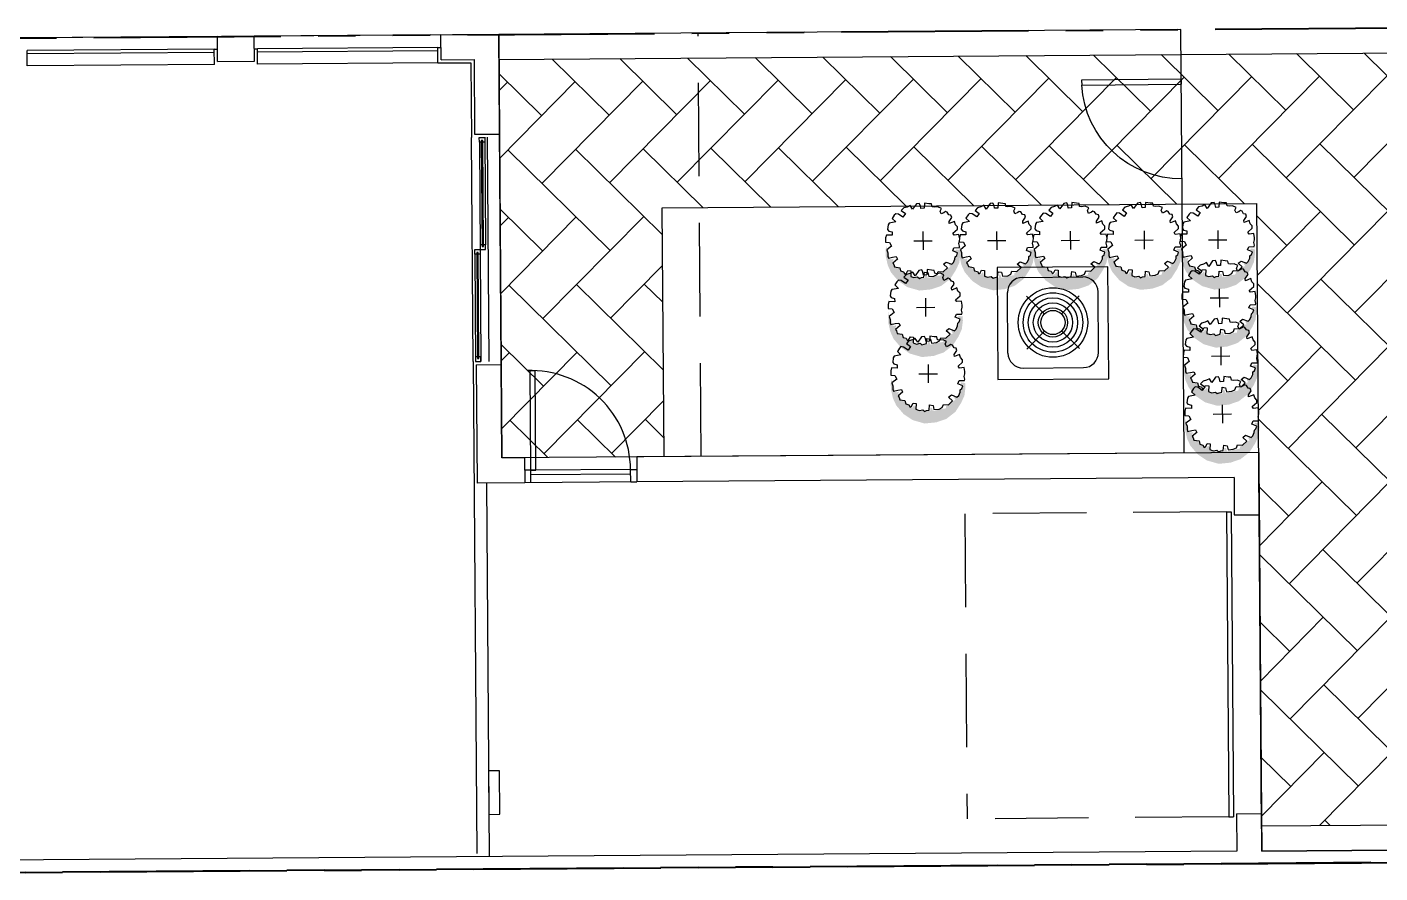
# Model space of a CAD drawing. Header units: feet. Extents: x 919634 to 928945, y 707022 to 708026.
# Drawn here: x 920142.23 to 920178.42, y 707239 to 707261.64 of the extents above; entities that cross this region are included whole.
import ezdxf

# ---------------------------------------------------------------- set-up
doc = ezdxf.new("R2010")
doc.units = ezdxf.units.FT
doc.header["$LTSCALE"] = 20
doc.header["$MEASUREMENT"] = 0
doc.linetypes.add('Site Plan$0$HIDDEN2', pattern=[0.1875, 0.125, -0.0625])
doc.linetypes.add('Site Plan$0$PHANTOM2', pattern=[1.25, 0.625, -0.125, 0.125, -0.125, 0.125, -0.125])
for name, color, linetype in [('-u-site-xref', 7, 'Continuous'), ('Site Plan$0$-u-site-bldg_interior', 252, 'Continuous'), ('Site Plan$0$-u-site-fence', 4, 'Site Plan$0$FENCELINE1'), ('Site Plan$0$A-DOOR-EXT_WINDOWS', 253, 'Continuous'), ('Site Plan$0$A-HVAC-EXT', 253, 'Continuous'), ('Site Plan$0$SP-BLDG-ROOF ABOVE', 4, 'Site Plan$0$HIDDEN2'), ('Site Plan$0$SP-LOT PAVERS', 254, 'Continuous'), ('x-RL TH7-LP Block$0$LK-SHRB-035M', 253, 'Continuous'), ('x-RL TH7-LP Block$0$LK-SHRB-TRNK', 253, 'Continuous'), ('x-RL TH7-LP Block$0$LP-SHRB', 253, 'Continuous')]:
    doc.layers.add(name, color=color, linetype=linetype)
for name, color, linetype, lineweight in [('Site Plan$0$SP-LOT LINES', 252, 'Site Plan$0$PHANTOM2', 40), ('Site Plan$0$SP-SIDEWALK', 2, 'Continuous', 25), ('SP-BUILDING-FOOTPRINT', 1, 'Continuous', 25)]:
    doc.layers.add(name, color=color, linetype=linetype, lineweight=lineweight)
doc.layers.add('x-RL TH7-LP Block$0$LK-SHRB-SHAD', color=253, linetype='Continuous', plot=False)
doc.layers.get('-u-site-xref').off()
doc.linetypes.add('Site Plan$0$FENCELINE1', pattern='A,0.25,-0.1,[133,ltypeshp.shx,S=0.1,R=0,X=-0.1,Y=0],-0.1,1', length=1.45)

# ---------------------------------------------------------------- blocks, each defined once
blk = doc.blocks.new('Site Plan$0$DR1H902')
for p, q in [((-0.5, 0), (-0.5, 1)), ((-0.5, 1), (-0.45, 1)), ((-0.45, 0), (-0.45, 1)), ((-0.5, 0), (-0.45, 0))]:
    blk.add_line(p, q)
blk.add_arc((-0.5, 0), 1, 0, 91.707)
blk = doc.blocks.new('Site Plan$0$A$C11AE1C12')
at = {"layer": 'Site Plan$0$A-HVAC-EXT'}
for p, q in [((44, 44.54), (0, 44.54)), ((0, 44.54), (0, 0)), ((44, 0), (44, 44.54)), ((34, 40), (10, 40)), ((4, 34), (4, 10)), ((18.6, 25.4), (11.53, 32.47)), ((25.4, 25.4), (32.47, 32.47)), ((40, 34), (40, 10)), ((11.53, 11.53), (18.6, 18.6)), ((32.47, 11.53), (25.4, 18.6)), ((0, 0), (44, 0)), ((34, 4), (10, 4))]:
    blk.add_line(p, q, dxfattribs=at)
for radius in [13.81, 11.81, 9.81, 7.81, 5.81, 4.81]:
    blk.add_circle((22, 22), radius, dxfattribs=at)
for centre, start, end in [((10, 34), 90, 180), ((34, 34), 0, 90), ((10, 10), 180, 270), ((34, 10), 270, 0)]:
    blk.add_arc(centre, 6, start, end, dxfattribs=at)
blk = doc.blocks.new('Site Plan$0$A$C05C92244')
at = {"layer": 'Site Plan$0$A-DOOR-EXT_WINDOWS'}
blk.add_lwpolyline([(32, 32.05), (32, 0.04), (30.4, 0.04), (30.4, 32.05)], close=True, dxfattribs=at)
blk.add_arc((32.08, 32.08), 32.08, 180.0573, 267.0051, dxfattribs=at)
blk = doc.blocks.new('Site Plan')
at = {"layer": 'Site Plan$0$SP-LOT PAVERS'}
h = blk.add_hatch(dxfattribs=at)
h.set_pattern_fill('AR-HBONE', color=256, scale=0.32, angle=-89.58178215)
h.paths.add_polyline_path([(920175.131, 707256.924), (920175.253, 707240.258), (920198.169, 707240.425), (920198.03, 707258.425), (920179.197, 707258.287), (920179.178, 707260.954), (920154.852, 707260.776), (920154.93, 707250.11), (920159.26, 707250.142), (920159.215, 707256.808)])
at = {"layer": 'Site Plan$0$-u-site-bldg_interior'}
for p, q in [((920147.317, 707261.388), (920142.139, 707261.35)), ((920147.317, 707261.388), (920148.306, 707261.395)), ((920147.322, 707260.721), (920147.317, 707261.388)), ((920153.296, 707261.432), (920148.306, 707261.395)), ((920148.311, 707260.729), (920148.306, 707261.395)), ((920153.296, 707261.432), (920154.848, 707261.443)), ((920153.301, 707260.765), (920153.296, 707261.432)), ((920154.848, 707261.443), (920154.867, 707258.776)), ((920142.228, 707260.601), (920142.225, 707261.014)), ((920147.236, 707261.051), (920142.227, 707261.014)), ((920147.237, 707260.958), (920142.228, 707260.921)), ((920147.236, 707261.051), (920147.319, 707261.051)), ((920147.239, 707260.637), (920147.236, 707261.051)), ((920148.308, 707261.058), (920148.392, 707261.059)), ((920148.395, 707260.646), (920148.392, 707261.059)), ((920153.215, 707261.094), (920148.394, 707261.059)), ((920153.216, 707261.002), (920148.394, 707260.966)), ((920153.215, 707261.094), (920153.298, 707261.095)), ((920153.218, 707260.681), (920153.215, 707261.094)), ((920147.239, 707260.637), (920142.228, 707260.601)), ((920147.322, 707260.721), (920148.311, 707260.729)), ((920153.218, 707260.681), (920148.395, 707260.646)), ((920153.218, 707260.681), (920154.103, 707260.688)), ((920153.301, 707260.765), (920154.186, 707260.771)), ((920154.103, 707260.688), (920154.118, 707258.688)), ((920154.186, 707260.771), (920154.2, 707258.772)), ((920154.162, 707252.688), (920154.118, 707258.688)), ((920154.2, 707258.772), (920154.867, 707258.776)), ((920154.472, 707258.693), (920154.493, 707255.815)), ((920154.534, 707258.691), (920154.578, 707252.691)), ((920154.867, 707258.776), (920154.912, 707252.61)), ((920154.327, 707258.564), (920154.37, 707252.689)), ((920154.203, 707255.563), (920154.224, 707252.688)), ((920154.162, 707252.688), (920154.258, 707239.521)), ((920154.245, 707252.605), (920154.912, 707252.61)), ((920154.245, 707252.605), (920154.269, 707249.438)), ((920154.912, 707252.61), (920154.93, 707250.11)), ((920155.537, 707250.114), (920154.93, 707250.11)), ((920155.537, 707250.114), (920155.542, 707249.448)), ((920175.18, 707250.258), (920158.537, 707250.136)), ((920158.537, 707250.136), (920158.542, 707249.47)), ((920175.18, 707250.258), (920175.192, 707248.591)), ((920155.706, 707249.782), (920155.539, 707249.781)), ((920158.373, 707249.802), (920155.706, 707249.782)), ((920155.708, 707249.449), (920155.706, 707249.782)), ((920158.374, 707249.677), (920155.707, 707249.657)), ((920158.373, 707249.802), (920158.539, 707249.803)), ((920158.375, 707249.468), (920158.373, 707249.802)), ((920174.518, 707249.586), (920158.542, 707249.47)), ((920174.518, 707249.586), (920174.525, 707248.586)), ((920155.542, 707249.448), (920154.269, 707249.438)), ((920154.519, 707249.44), (920154.592, 707239.441)), ((920158.542, 707249.47), (920155.542, 707249.448)), ((920155.708, 707249.449), (920155.542, 707249.448)), ((920158.375, 707249.468), (920158.542, 707249.469)), ((920174.316, 707248.668), (920174.441, 707248.669)), ((920174.316, 707248.668), (920174.376, 707240.502)), ((920174.441, 707248.669), (920174.501, 707240.503)), ((920174.525, 707248.586), (920175.192, 707248.591)), ((920154.866, 707241.74), (920154.575, 707241.738)), ((920154.575, 707241.738), (920154.583, 707240.571)), ((920154.875, 707240.574), (920154.866, 707241.74)), ((920154.583, 707240.571), (920154.875, 707240.574)), ((920174.584, 707240.587), (920175.25, 707240.591)), ((920174.584, 707240.587), (920174.591, 707239.587)), ((920175.25, 707240.591), (920175.258, 707239.591)), ((920174.376, 707240.502), (920174.501, 707240.503)), ((920174.591, 707239.587), (920121.509, 707239.199))]:
    blk.add_line(p, q, dxfattribs=at)
for points in [[(920154.327, 707258.564), (920154.326, 707258.689), (920154.472, 707258.69), (920154.473, 707258.565)], [(920154.441, 707255.773), (920154.42, 707258.606), (920154.379, 707258.606), (920154.399, 707255.773)], [(920154.347, 707255.814), (920154.348, 707255.689), (920154.494, 707255.69), (920154.493, 707255.815)], [(920154.203, 707255.563), (920154.202, 707255.688), (920154.348, 707255.689), (920154.349, 707255.564)], [(920154.317, 707252.772), (920154.296, 707255.605), (920154.255, 707255.605), (920154.275, 707252.772)], [(920154.223, 707252.813), (920154.224, 707252.688), (920154.37, 707252.689), (920154.369, 707252.814)]]:
    blk.add_lwpolyline(points, close=True, dxfattribs=at)
blk.add_lwpolyline([(920175.258, 707239.591), (920186.091, 707239.67), (920186.096, 707239.004)], dxfattribs=at)
at = {"layer": 'Site Plan$0$-u-site-fence', "ltscale": 0.15}
blk.add_lwpolyline([(920173.18, 707250.243), (920173.097, 707261.576), (920154.848, 707261.443)], dxfattribs=at)
at = {"layer": 'Site Plan$0$SP-BLDG-ROOF ABOVE'}
for p, q in [((920174.316, 707248.668), (920167.317, 707248.617)), ((920167.317, 707248.617), (920167.376, 707240.451)), ((920174.376, 707240.502), (920167.376, 707240.451))]:
    blk.add_line(p, q, dxfattribs=at)
blk.add_lwpolyline([(920160.264, 707250.149), (920160.181, 707261.484)], dxfattribs=at)
at = {"layer": 'Site Plan$0$SP-LOT LINES', "ltscale": 0.4}
for points in [[(920104.179, 707238.739), (920104.016, 707261.072), (920198.013, 707261.758), (920198.176, 707239.425)], [(920104.339, 707216.74), (920104.179, 707238.739), (920198.176, 707239.425), (920198.337, 707217.426)]]:
    blk.add_lwpolyline(points, close=True, dxfattribs=at)
at = {"layer": 'Site Plan$0$SP-SIDEWALK'}
for p, q in [((920154.852, 707260.776), (920179.178, 707260.954)), ((920159.212, 707256.808), (920159.26, 707250.142)), ((920159.215, 707256.808), (920175.131, 707256.924)), ((920175.253, 707240.258), (920175.131, 707256.924)), ((920175.188, 707249.093), (920175.254, 707240.094)), ((920175.192, 707248.591), (920175.25, 707240.591)), ((920198.161, 707240.425), (920175.253, 707240.258))]:
    blk.add_line(p, q, dxfattribs=at)
at = {"layer": 'Site Plan$0$-u-site-bldg_interior', "extrusion": (0, 0, -1), "xscale": -2.66699025530579, "yscale": 2.66699025530579, "zscale": -7.111974014148773, "rotation": 359.5817821507566}
blk.add_blockref('Site Plan$0$DR1H902', (-920157.039, 707249.792), dxfattribs=at)
at = {"layer": 'Site Plan$0$-u-site-fence', "xscale": -0.08333333333333333, "yscale": 0.08333333333333333, "zscale": 0.08333333333333333, "rotation": 270.4182178492434}
blk.add_blockref('Site Plan$0$A$C05C92244', (920170.456, 707257.557), dxfattribs=at)
at = {"layer": 'Site Plan$0$A-HVAC-EXT', "extrusion": (0, 0, -1), "xscale": -0.06735359270068556, "yscale": 0.06735359270068556, "zscale": -0.06735359270068556, "rotation": 179.5817821507565}
blk.add_blockref('Site Plan$0$A$C11AE1C12', (-920171.143, 707255.228), dxfattribs=at)
blk = doc.blocks.new('x-RL TH7-LP Block$0$SHRUB-LRG-241')
at = {"layer": 'x-RL TH7-LP Block$0$LK-SHRB-SHAD'}
blk.add_hatch(color=256, dxfattribs=at).paths.add_polyline_path([(0.079, 0.498), (0.186, 0.506), (0.301, 0.491), (0.399, 0.446), (0.521, 0.367), (0.616, 0.243), (0.662, 0.107), (0.677, -0.052), (0.629, -0.217), (0.545, -0.339), (0.429, -0.437), (0.329, -0.482), (0.208, -0.508), (0.129, -0.51), (0.06, -0.5), (0.151, -0.489), (0.16, -0.467), (0.238, -0.458), (0.251, -0.432), (0.242, -0.402), (0.258, -0.404), (0.292, -0.419), (0.327, -0.395), (0.364, -0.354), (0.382, -0.321), (0.423, -0.278), (0.434, -0.256), (0.466, -0.245), (0.458, -0.215), (0.432, -0.198), (0.436, -0.187), (0.488, -0.174), (0.497, -0.141), (0.492, -0.078), (0.516, -0.052), (0.506, -0.017), (0.506, 0.026), (0.464, 0.026), (0.464, 0.046), (0.51, 0.063), (0.486, 0.148), (0.473, 0.237), (0.445, 0.239), (0.416, 0.293), (0.384, 0.3), (0.36, 0.369), (0.325, 0.35), (0.316, 0.361), (0.329, 0.391), (0.273, 0.433), (0.223, 0.437), (0.197, 0.463), (0.162, 0.476), (0.134, 0.437), (0.121, 0.452), (0.129, 0.498)])
at = {"layer": 'x-RL TH7-LP Block$0$LK-SHRB-035M'}
blk.add_lwpolyline([(-0.025, 0.499), (-0.082, 0.489), (-0.082, 0.489), (-0.082, 0.489), (-0.074, 0.425), (-0.099, 0.408), (-0.154, 0.47), (-0.187, 0.47), (-0.216, 0.442), (-0.26, 0.429), (-0.231, 0.359), (-0.26, 0.356), (-0.314, 0.393), (-0.345, 0.383), (-0.352, 0.354), (-0.387, 0.332), (-0.395, 0.31), (-0.38, 0.288), (-0.363, 0.251), (-0.403, 0.236), (-0.439, 0.253), (-0.461, 0.205), (-0.456, 0.156), (-0.461, 0.129), (-0.5, 0.121), (-0.503, 0.085), (-0.513, 0.024), (-0.442, 0.019), (-0.439, -0.025), (-0.478, -0.033), (-0.509, -0.047), (-0.503, -0.087), (-0.429, -0.14), (-0.481, -0.172), (-0.461, -0.211), (-0.449, -0.258), (-0.412, -0.292), (-0.371, -0.236), (-0.324, -0.27), (-0.366, -0.331), (-0.371, -0.368), (-0.351, -0.388), (-0.307, -0.417), (-0.26, -0.368), (-0.243, -0.459), (-0.221, -0.473), (-0.158, -0.481), (-0.136, -0.466), (-0.123, -0.42), (-0.079, -0.42), (-0.082, -0.498), (-0.042, -0.508), (0.014, -0.51), (0.019, -0.454), (0.07, -0.429), (0.122, -0.495), (0.161, -0.481), (0.207, -0.481), (0.232, -0.473), (0.22, -0.415), (0.212, -0.366), (0.247, -0.349), (0.3, -0.412), (0.319, -0.399), (0.352, -0.388), (0.364, -0.319), (0.408, -0.307), (0.42, -0.266), (0.453, -0.248), (0.438, -0.229), (0.401, -0.209), (0.406, -0.167), (0.483, -0.171), (0.499, -0.128), (0.49, -0.077), (0.512, -0.053), (0.501, -0.025), (0.494, 0.009), (0.425, 0.016), (0.433, 0.063), (0.487, 0.075), (0.481, 0.146), (0.46, 0.188), (0.418, 0.205), (0.423, 0.273), (0.369, 0.33), (0.322, 0.276), (0.322, 0.276), (0.291, 0.315), (0.291, 0.315), (0.321, 0.389), (0.299, 0.413), (0.255, 0.433), (0.22, 0.435), (0.203, 0.457), (0.166, 0.469), (0.139, 0.403), (0.097, 0.42), (0.095, 0.494), (0.078, 0.497), (0.041, 0.488), (0.003, 0.497)], close=True, dxfattribs=at)
at = {"layer": 'x-RL TH7-LP Block$0$LK-SHRB-TRNK'}
for p, q in [((-0.125, 0), (0.125, 0)), ((0, -0.125), (0, 0.125))]:
    blk.add_line(p, q, dxfattribs=at)
blk = doc.blocks.new('x-RL TH7-LP Block', base_point=(1241.699, 168.171))
at = {"layer": 'x-RL TH7-LP Block$0$LP-SHRB', "xscale": 1.966899649314303, "yscale": 1.966899649314303}
for p, zscale in [((1250.414, 238.259), 1.966899649314303), ((1251.968, 238.289), 2.185089498506832), ((1247.304, 238.201), 1.966899649314303), ((1248.859, 238.23), 1.966899649314303), ((1247.297, 236.229), 1.966899649314303), ((1247.29, 234.257), 1.966899649314303), ((1247.283, 232.286), 1.966899649314303), ((1247.276, 230.314), 1.966899649314303), ((1249.056, 230.371), 1.966899649314303), ((1250.835, 230.428), 1.966899649314303)]:
    blk.add_blockref('x-RL TH7-LP Block$0$SHRUB-LRG-241', p, dxfattribs=dict(at, zscale=zscale))

msp = doc.modelspace()

# ---------------------------------------------------------------- block references
at = {"layer": '-u-site-xref'}
msp.add_blockref('Site Plan', (0, 0), dxfattribs=at)

# ---------------------------------------------------------------- next in the draw order: linework, layer by layer
at = {"layer": 'SP-BUILDING-FOOTPRINT'}
msp.add_lwpolyline([(920186.173, 707228.337), (920186.091, 707239.67), (920175.258, 707239.591), (920175.18, 707250.258), (920154.93, 707250.11), (920154.848, 707261.443), (920122.682, 707261.208), (920122.682, 707261.208), (920116.682, 707261.164), (920116.682, 707261.164), (920116.753, 707251.498), (920120.752, 707251.527), (920120.847, 707238.527)], dxfattribs=at)

# ---------------------------------------------------------------- next in the draw order: block references
at = {"layer": '-u-site-xref', "rotation": 270.3936340929644}
msp.add_blockref('x-RL TH7-LP Block', (920104.016, 707261.072, 0), dxfattribs=at)

doc.saveas('drawing.dxf')
